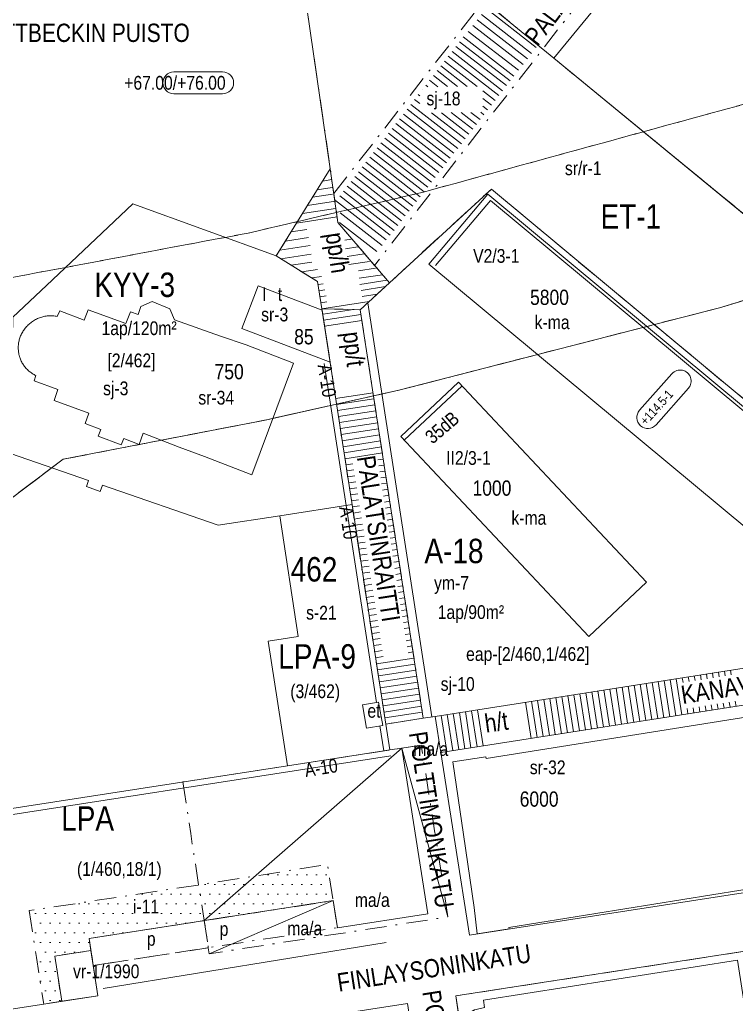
# Model space of a CAD drawing. Header units: metres. Extents: x 24485995 to 24488038, y 6819999 to 6822001.
# Drawn here: x 24487015 to 24487132.5, y 6821450.4 to 6821611.8 of the extents above; entities that cross this region are included whole.
import ezdxf

# ---------------------------------------------------------------- set-up
doc = ezdxf.new("R2010")
doc.units = ezdxf.units.M
for name, pattern in [('k10020', [0]), ('k10040', [10.3, 3.5, -1.5, 0.3, -1.5, 3.5]), ('k10050', [8, 3, -2, 3]), ('K10271', [0]), ('k10400', [0]), ('K10430', [0]), ('k10li0', [0]), ('k10vi1', [0]), ('Puurivi_sailytettava', [0])]:
    doc.linetypes.add(name, pattern=pattern)
for name, color, linetype, lineweight in [('AK_AsemakaavaTeksti_Kadun_puistonnimi', 7, 'Continuous', 0), ('AK_AsemakaavaTeksti_Korttelinumero', 7, 'Continuous', 0), ('AK_AsemakaavaViiva_Kaupunginosan_raja', 7, 'Continuous', 0), ('AK_Kaavamerkinta_Kayttotarkoitusalue', 7, 'Continuous', 0), ('AK_KayttotarkoitusSymboliViiva_Virkistysalueen_kuvio_murtoviiva', 7, 'Continuous', 0), ('AK_KayttotarkoitusViiva', 7, 'Continuous', 0), ('AK_LiikennointiTeksti_Autopaikkamerkinta_m2', 7, 'Continuous', 0), ('AK_LiikennointiViiva_Polkuviivoitus', 7, 'Continuous', 0), ('AK_MaanalainenkSymboli', 132, 'Continuous', 0), ('AK_MaanalainenkTeksti_Korkeusmerkinta', 132, 'Continuous', 0), ('AK_MaanalainenkViiva_Alueenosan_raja', 132, 'Continuous', 0), ('AK_MaanalainenkViiva_Liikennealueen_kuvio', 132, 'Continuous', 0), ('AK_MaanalainenkViiva_Ohj_Alueenosan_raja', 132, 'Continuous', 0), ('AK_MuuAsemakaavaTeksti_Alueenosan_kayttotarkoitus', 7, 'Continuous', 0), ('AK_MuuAsemakaavaTeksti_Erityismaarays', 7, 'Continuous', 0), ('AK_MuuAsemakaavaViiva_alueenosan_raja', 7, 'Continuous', 0), ('AK_Poistettava_merkintä', 7, 'Continuous', 0), ('AK_RakennusalaTeksti_Kerrosala_tai_luku', 7, 'Continuous', 0), ('AK_RakennusalaTeksti_Rakennusoikeus', 7, 'Continuous', 0), ('AK_RakennusalaViiva_Maanalaisen_tilan_viiva', 7, 'Continuous', 0), ('AK_RakennusalaViiva_Rakennusalan_raja__I_', 7, 'Continuous', 0), ('AK_RakentaminenTeksti_Korkeusmerkinta', 7, 'Continuous', 0), ('AK_RakentaminenTeksti_Korkeusmerkinta_ja_soikio', 7, 'Continuous', 0), ('AK_RakentaminenTeksti_Rakentamismaarays', 7, 'Continuous', 0), ('AK_RakentaminenViiva_dB_yms_aaltoviiva', 7, 'Continuous', 0), ('AK_YmparistoAlue_Istutettava_alue', 7, 'Continuous', 0), ('AK_YmparistoTeksti_Aita_puurivimerkinta', 7, 'Continuous', 0), ('AK_YmparistoViiva_Aita', 7, 'Continuous', 0), ('AK_YmparistoViiva_Istutettava_puurivi', 7, 'Continuous', 0), ('AK_YmparistoViiva_Sailytettava_puurivi', 7, 'Continuous', 0)]:
    doc.layers.add(name, color=color, linetype=linetype, lineweight=lineweight)
doc.styles.add('ArialNarrow', font='ARIALN.TTF')

# ---------------------------------------------------------------- blocks, each defined once
blk = doc.blocks.new('AKP43')
at = {"layer": 'AK_RakentaminenTeksti_Korkeusmerkinta_ja_soikio', "color": 7, "linetype": 'Continuous', "lineweight": 13}
for p, q in [((4, 1.8), (-4, 1.8)), ((-4, -1.8), (4, -1.8))]:
    blk.add_line(p, q, dxfattribs=at)
for centre, start, end in [((-4, 0), 90, 270), ((4, 0), 270, 90)]:
    blk.add_arc(centre, 1.8, start, end, dxfattribs=at)

msp = doc.modelspace()

# ---------------------------------------------------------------- hatches: boundary and pattern name
at = {"layer": 'AK_YmparistoAlue_Istutettava_alue', "linetype": 'Continuous', "lineweight": 0}
h = msp.add_hatch(dxfattribs=at)
h.set_pattern_fill('DOTS', style=0)
h.paths.add_polyline_path([(24487044.36, 6821469.95), (24487045.32, 6821464.11), (24487066.42, 6821467.38), (24487065.51, 6821473.31)], flags=0)
h = msp.add_hatch(dxfattribs=at)
h.set_pattern_fill('DOTS', style=0)
h.paths.add_polyline_path([(24487016.59, 6821465.74), (24487018.95, 6821450.43), (24487021.92, 6821450.89), (24487020.78, 6821458.3), (24487026.71, 6821459.21), (24487026.39, 6821461.19), (24487045.26, 6821464.11), (24487045.32, 6821464.11), (24487044.36, 6821469.95)], flags=0)

# ---------------------------------------------------------------- linework, layer by layer
at = {"layer": 'AK_AsemakaavaViiva_Kaupunginosan_raja', "linetype": 'k10020', "lineweight": 9, "flags": 128}
msp.add_lwpolyline([(24487046.64, 6821662.13), (24487062.45, 6821659.68), (24487079.67, 6821624.28), (24487102.62, 6821605.46), (24487210, 6821517.29)], dxfattribs=at)
at = {"layer": 'AK_KayttotarkoitusSymboliViiva_Virkistysalueen_kuvio_murtoviiva', "linetype": 'k10vi1', "lineweight": 9, "flags": 128}
msp.add_lwpolyline([(24486973.06, 6821634.58), (24486996.34, 6821479.81), (24487058.92, 6821489.49), (24487055.76, 6821509.94), (24487060.71, 6821510.7), (24487057.66, 6821530.47), (24487047.55, 6821528.91), (24487028.58, 6821535.46), (24487028.24, 6821534.45), (24487025.96, 6821535.27), (24487026.32, 6821536.24), (24487013.52, 6821540.66), (24487013.55, 6821542.33), (24487013.87, 6821563.01), (24487019.39, 6821568.22), (24487033.59, 6821581.61), (24487057.08, 6821573.07), (24487065.94, 6821587.36), (24487062.12, 6821613.74), (24487060.53, 6821619.61), (24487045.18, 6821652.74), (24487046.64, 6821662.13), (24487023.24, 6821665.76), (24487008.81, 6821658.74), (24486979.2, 6821653.08), (24486973.32, 6821645.09), (24486972.9, 6821640.53)], dxfattribs=at)
at = {"layer": 'AK_KayttotarkoitusViiva', "linetype": 'Continuous', "lineweight": 20, "flags": 128}
for points in [[(24487065.94, 6821587.36), (24487062.12, 6821613.74), (24487060.53, 6821619.61), (24487057.76, 6821625.59)], [(24487102.62, 6821605.46), (24487079.67, 6821624.28)], [(24487118.31, 6821624.6), (24487102.62, 6821605.46)], [(24487210, 6821517.29), (24487197.29, 6821527.86), (24487102.62, 6821605.46)], [(24487057.08, 6821573.07), (24487065.94, 6821587.36)], [(24487065.94, 6821587.36), (24487067.21, 6821578.55), (24487075.65, 6821568.65)], [(24487075.65, 6821568.65), (24487092.36, 6821584.02), (24487151.85, 6821534.55), (24487169.78, 6821516.18)], [(24487057.66, 6821530.47), (24487047.55, 6821528.91), (24487028.58, 6821535.46), (24487028.24, 6821534.45), (24487025.96, 6821535.27), (24487026.32, 6821536.24), (24487013.52, 6821540.66), (24487013.55, 6821542.33), (24487013.87, 6821563.01), (24487019.39, 6821568.22), (24487033.59, 6821581.61), (24487057.08, 6821573.07)], [(24487057.08, 6821573.07), (24487063.88, 6821568.85), (24487064.57, 6821564.4)], [(24487075.65, 6821568.65), (24487070.86, 6821564.25)], [(24487070.86, 6821564.25), (24487064.57, 6821564.4)], [(24487064.57, 6821564.4), (24487069.37, 6821533.29), (24487069.52, 6821532.3)], [(24487070.86, 6821564.25), (24487074.48, 6821540.82), (24487081.19, 6821497.28)], [(24487069.52, 6821532.3), (24487057.66, 6821530.47)], [(24487069.52, 6821532.3), (24487075.06, 6821496.33)], [(24487058.92, 6821489.49), (24487055.76, 6821509.94), (24487060.71, 6821510.7), (24487057.66, 6821530.47)], [(24487169.78, 6821516.18), (24487163.15, 6821510.08), (24487083.16, 6821497.59)], [(24487084.08, 6821491.66), (24487138.24, 6821500.12)], [(24487075.06, 6821496.33), (24487081.19, 6821497.28)], [(24487081.19, 6821497.28), (24487083.16, 6821497.59)], [(24487083.16, 6821497.59), (24487084.08, 6821491.66)], [(24487075.06, 6821496.33), (24487075.72, 6821492.09)], [(24487075.72, 6821492.09), (24487077.69, 6821492.39), (24487081.93, 6821465.22), (24487067.11, 6821462.93), (24487066.42, 6821467.38), (24487026.4, 6821461.19), (24487027.85, 6821451.8), (24487001.17, 6821447.67), (24486996.34, 6821479.81)], [(24487075.72, 6821492.09), (24487074.73, 6821491.93), (24487058.92, 6821489.49)], [(24487141.85, 6821460.34), (24487140.37, 6821469.7), (24487088.75, 6821461.72), (24487084.08, 6821491.66)], [(24486996.34, 6821479.81), (24487058.92, 6821489.49)], [(24487133.94, 6821459.1), (24487086.51, 6821451.76), (24487089.64, 6821431.5), (24487094.78, 6821432.3), (24487097.22, 6821416.4)], [(24487002.51, 6821438.77), (24487078.6, 6821450.54), (24487084.18, 6821414.47)]]:
    msp.add_lwpolyline(points, dxfattribs=at)
at = {"layer": 'AK_LiikennointiViiva_Polkuviivoitus', "linetype": 'Continuous', "lineweight": 0, "flags": 128}
for points in [[(24487099.71, 6821607.22), (24487091.44, 6821613.66)], [(24487098.27, 6821605.37), (24487090.05, 6821611.77)], [(24487098.97, 6821606.27), (24487090.76, 6821612.65)], [(24487096.8, 6821603.49), (24487088.58, 6821609.88)], [(24487097.56, 6821604.45), (24487089.34, 6821610.84)], [(24487095.44, 6821601.76), (24487087.15, 6821608.17)], [(24487096.05, 6821602.56), (24487087.76, 6821608.96)], [(24487094.21, 6821600.15), (24487085.92, 6821606.59)], [(24487094.83, 6821600.99), (24487086.53, 6821607.38)], [(24487090.04, 6821600.86), (24487084.69, 6821605.01)], [(24487093.59, 6821599.36), (24487085.3, 6821605.8)], [(24487086.81, 6821600.84), (24487083.46, 6821603.44)], [(24487088.42, 6821600.85), (24487084.08, 6821604.22)], [(24487083.58, 6821600.81), (24487082.24, 6821601.86)], [(24487085.19, 6821600.82), (24487082.85, 6821602.65)], [(24487081.01, 6821600.27), (24487081.01, 6821600.28)], [(24487081.96, 6821600.8), (24487081.62, 6821601.07)], [(24487092.98, 6821598.57), (24487090.95, 6821600.15)], [(24487080.63, 6821598.04), (24487079.78, 6821598.7)], [(24487080.63, 6821598.04), (24487079.78, 6821598.7)], [(24487080.63, 6821599.31), (24487080.36, 6821599.51)], [(24487080.63, 6821599.31), (24487080.39, 6821599.49)], [(24487092.37, 6821597.78), (24487090.95, 6821598.88)], [(24487079.19, 6821596.62), (24487078.55, 6821597.12)], [(24487086.84, 6821590.67), (24487078.55, 6821597.12)], [(24487081.36, 6821596.2), (24487079.17, 6821597.91)], [(24487087.46, 6821591.46), (24487079.17, 6821597.91)], [(24487091.14, 6821596.2), (24487090.61, 6821596.61)], [(24487091.75, 6821596.99), (24487090.95, 6821597.62)], [(24487077.8, 6821595.17), (24487077.32, 6821595.54)], [(24487085.61, 6821589.1), (24487077.32, 6821595.54)], [(24487086.23, 6821589.89), (24487077.94, 6821596.33)], [(24487078.51, 6821595.89), (24487077.94, 6821596.33)], [(24487082.76, 6821596.38), (24487082.57, 6821596.53)], [(24487088.07, 6821592.25), (24487082.57, 6821596.53)], [(24487088.68, 6821593.04), (24487084.18, 6821596.54)], [(24487089.3, 6821593.83), (24487085.79, 6821596.56)], [(24487089.91, 6821594.62), (24487087.4, 6821596.58)], [(24487090.52, 6821595.41), (24487089, 6821596.59)], [(24487084.39, 6821587.52), (24487076.1, 6821593.96)], [(24487076.6, 6821593.57), (24487076.1, 6821593.96)], [(24487085, 6821588.31), (24487076.71, 6821594.75)], [(24487077.14, 6821594.42), (24487076.71, 6821594.75)], [(24487083.16, 6821585.94), (24487074.87, 6821592.38)], [(24487083.77, 6821586.73), (24487075.48, 6821593.17)], [(24487081.93, 6821584.36), (24487073.64, 6821590.8)], [(24487082.55, 6821585.15), (24487074.26, 6821591.59)], [(24487080.7, 6821582.78), (24487072.41, 6821589.23)], [(24487081.32, 6821583.57), (24487073.03, 6821590.01)], [(24487079.48, 6821581.2), (24487071.19, 6821587.65)], [(24487080.09, 6821581.99), (24487071.8, 6821588.44)], [(24487064.68, 6821585.33), (24487066.19, 6821585.57)], [(24487078.25, 6821579.62), (24487069.96, 6821586.07)], [(24487078.86, 6821580.41), (24487070.57, 6821586.86)], [(24487063.81, 6821583.92), (24487066.28, 6821584.31)], [(24487076.41, 6821577.25), (24487068.12, 6821583.7)], [(24487077.02, 6821578.04), (24487068.73, 6821584.49)], [(24487077.64, 6821578.83), (24487069.35, 6821585.28)], [(24487063.06, 6821582.71), (24487066.32, 6821583.21)], [(24487075.12, 6821575.69), (24487066.83, 6821582.13)], [(24487075.79, 6821576.46), (24487067.5, 6821582.91)], [(24487061.4, 6821580.03), (24487066.78, 6821580.86)], [(24487062.2, 6821581.33), (24487066.78, 6821582.04)], [(24487060.42, 6821578.45), (24487067.08, 6821579.48)], [(24487074.47, 6821574.76), (24487067.56, 6821580.14)], [(24487059.53, 6821577.02), (24487062.09, 6821577.42)], [(24487073.59, 6821573.8), (24487067.47, 6821578.56)], [(24487058.59, 6821575.49), (24487062.38, 6821576.08)], [(24487068.31, 6821575.66), (24487069.39, 6821575.82)], [(24487057.67, 6821574.02), (24487062.63, 6821574.78)], [(24487068.43, 6821574.25), (24487070.48, 6821574.56)], [(24487057.82, 6821572.61), (24487062.8, 6821573.38)], [(24487068.73, 6821572.96), (24487071.49, 6821573.39)], [(24487059.54, 6821571.54), (24487062.92, 6821572.07)], [(24487061.29, 6821570.46), (24487063.86, 6821570.86)], [(24487069, 6821571.65), (24487072.37, 6821572.17)], [(24487070.56, 6821570.64), (24487073.38, 6821571.08)], [(24487062.9, 6821569.46), (24487064.52, 6821569.71)], [(24487070.69, 6821569.4), (24487074.51, 6821569.99)], [(24487063.96, 6821568.36), (24487064.8, 6821568.49)], [(24487070.81, 6821568.4), (24487075.27, 6821569.09)], [(24487071.01, 6821567.42), (24487074.98, 6821568.03)], [(24487064.11, 6821567.37), (24487065.06, 6821567.52)], [(24487064.26, 6821566.38), (24487065.29, 6821566.54)], [(24487071.15, 6821566.43), (24487073.66, 6821566.82)], [(24487064.41, 6821565.39), (24487065.4, 6821565.55)], [(24487064.57, 6821564.4), (24487072.34, 6821565.6)], [(24487064.77, 6821563.51), (24487069.74, 6821564.28)], [(24487064.85, 6821562.55), (24487070.98, 6821563.49)], [(24487065.01, 6821561.56), (24487071.13, 6821562.5)], [(24487066.83, 6821549.7), (24487072.96, 6821550.64)], [(24487066.99, 6821548.71), (24487073.11, 6821549.65)], [(24487067.14, 6821547.72), (24487073.27, 6821548.66)], [(24487067.29, 6821546.73), (24487073.42, 6821547.68)], [(24487067.44, 6821545.74), (24487073.57, 6821546.69)], [(24487067.6, 6821544.76), (24487073.72, 6821545.7)], [(24487067.75, 6821543.77), (24487073.88, 6821544.71)], [(24487067.9, 6821542.78), (24487074.03, 6821543.72)], [(24487068.05, 6821541.79), (24487074.18, 6821542.73)], [(24487068.21, 6821540.8), (24487074.33, 6821541.75)], [(24487068.36, 6821539.81), (24487074.49, 6821540.76)], [(24487068.51, 6821538.83), (24487069.67, 6821539)], [(24487073.75, 6821539.63), (24487074.64, 6821539.77)], [(24487073.91, 6821538.65), (24487074.79, 6821538.78)], [(24487068.66, 6821537.84), (24487069.83, 6821538.02)], [(24487068.82, 6821536.85), (24487069.98, 6821537.03)], [(24487074.06, 6821537.66), (24487074.94, 6821537.79)], [(24487068.97, 6821535.86), (24487070.14, 6821536.04)], [(24487074.22, 6821536.67), (24487075.1, 6821536.8)], [(24487074.37, 6821535.68), (24487075.25, 6821535.82)], [(24487069.12, 6821534.87), (24487070.29, 6821535.05)], [(24487069.27, 6821533.88), (24487070.44, 6821534.06)], [(24487074.53, 6821534.69), (24487075.4, 6821534.83)], [(24487074.68, 6821533.71), (24487075.55, 6821533.84)], [(24487069.43, 6821532.9), (24487070.6, 6821533.08)], [(24487069.58, 6821531.91), (24487070.75, 6821532.09)], [(24487074.84, 6821532.72), (24487075.71, 6821532.85)], [(24487069.73, 6821530.92), (24487070.91, 6821531.1)], [(24487074.99, 6821531.73), (24487075.86, 6821531.86)], [(24487075.15, 6821530.74), (24487076.01, 6821530.87)], [(24487069.88, 6821529.93), (24487071.06, 6821530.11)], [(24487070.03, 6821528.94), (24487071.22, 6821529.12)], [(24487075.3, 6821529.75), (24487076.16, 6821529.89)], [(24487075.45, 6821528.77), (24487076.31, 6821528.9)], [(24487070.19, 6821527.95), (24487071.37, 6821528.14)], [(24487075.61, 6821527.78), (24487076.47, 6821527.91)], [(24487070.34, 6821526.97), (24487071.53, 6821527.15)], [(24487070.49, 6821525.98), (24487071.68, 6821526.16)], [(24487075.76, 6821526.79), (24487076.62, 6821526.92)], [(24487075.92, 6821525.8), (24487076.77, 6821525.93)], [(24487070.64, 6821524.99), (24487071.83, 6821525.17)], [(24487070.8, 6821524), (24487071.99, 6821524.18)], [(24487076.07, 6821524.81), (24487076.92, 6821524.94)], [(24487070.95, 6821523.01), (24487072.14, 6821523.2)], [(24487076.23, 6821523.83), (24487077.08, 6821523.96)], [(24487076.38, 6821522.84), (24487077.23, 6821522.97)], [(24487071.1, 6821522.02), (24487072.3, 6821522.21)], [(24487071.25, 6821521.04), (24487072.45, 6821521.22)], [(24487076.54, 6821521.85), (24487077.38, 6821521.98)], [(24487076.69, 6821520.86), (24487077.53, 6821520.99)], [(24487071.41, 6821520.05), (24487072.61, 6821520.23)], [(24487071.56, 6821519.06), (24487072.76, 6821519.24)], [(24487076.85, 6821519.87), (24487077.69, 6821520)], [(24487071.71, 6821518.07), (24487072.92, 6821518.26)], [(24487077, 6821518.89), (24487077.84, 6821519.01)], [(24487077.15, 6821517.9), (24487077.99, 6821518.03)], [(24487071.86, 6821517.08), (24487073.07, 6821517.27)], [(24487072.02, 6821516.09), (24487073.23, 6821516.28)], [(24487077.31, 6821516.91), (24487078.14, 6821517.04)], [(24487077.46, 6821515.92), (24487078.3, 6821516.05)], [(24487072.17, 6821515.11), (24487073.38, 6821515.29)], [(24487072.32, 6821514.12), (24487073.53, 6821514.3)], [(24487077.62, 6821514.93), (24487078.45, 6821515.06)], [(24487072.47, 6821513.13), (24487073.69, 6821513.32)], [(24487077.77, 6821513.95), (24487078.6, 6821514.07)], [(24487077.93, 6821512.96), (24487078.75, 6821513.08)], [(24487072.63, 6821512.14), (24487073.84, 6821512.33)], [(24487072.78, 6821511.15), (24487074, 6821511.34)], [(24487078.08, 6821511.97), (24487078.91, 6821512.1)], [(24487078.24, 6821510.98), (24487079.06, 6821511.11)], [(24487072.93, 6821510.16), (24487074.15, 6821510.35)], [(24487078.39, 6821509.99), (24487079.21, 6821510.12)], [(24487073.08, 6821509.18), (24487074.31, 6821509.36)], [(24487073.23, 6821508.19), (24487074.46, 6821508.38)], [(24487078.55, 6821509.01), (24487079.36, 6821509.13)], [(24487078.7, 6821508.02), (24487079.52, 6821508.14)], [(24487073.39, 6821507.2), (24487074.62, 6821507.39)], [(24487073.54, 6821506.21), (24487079.67, 6821507.15)], [(24487073.69, 6821505.22), (24487079.82, 6821506.17)], [(24487073.84, 6821504.23), (24487079.97, 6821505.18)], [(24487128.73, 6821503.9), (24487128.61, 6821504.69)], [(24487129.72, 6821504.06), (24487129.59, 6821504.84)], [(24487130.7, 6821504.21), (24487130.58, 6821505)], [(24487131.69, 6821504.37), (24487131.57, 6821505.15)], [(24487074, 6821503.25), (24487080.12, 6821504.19)], [(24487074.15, 6821502.26), (24487080.28, 6821503.2)], [(24487119.65, 6821497.22), (24487118.73, 6821503.15)], [(24487120.64, 6821497.37), (24487119.71, 6821503.3)], [(24487121.63, 6821497.53), (24487120.7, 6821503.45)], [(24487122.62, 6821497.68), (24487121.69, 6821503.61)], [(24487123.6, 6821497.83), (24487122.68, 6821503.76)], [(24487123.79, 6821503.13), (24487123.67, 6821503.92)], [(24487124.78, 6821503.28), (24487124.65, 6821504.07)], [(24487125.76, 6821503.44), (24487125.64, 6821504.23)], [(24487126.75, 6821503.59), (24487126.63, 6821504.38)], [(24487127.74, 6821503.75), (24487127.62, 6821504.53)], [(24487074.3, 6821501.27), (24487080.43, 6821502.21)], [(24487108.78, 6821495.52), (24487107.86, 6821501.45)], [(24487109.77, 6821495.67), (24487108.85, 6821501.6)], [(24487110.76, 6821495.83), (24487109.83, 6821501.76)], [(24487111.75, 6821495.98), (24487110.82, 6821501.91)], [(24487112.74, 6821496.14), (24487111.81, 6821502.07)], [(24487113.72, 6821496.29), (24487112.8, 6821502.22)], [(24487114.71, 6821496.45), (24487113.79, 6821502.37)], [(24487115.7, 6821496.6), (24487114.77, 6821502.53)], [(24487116.69, 6821496.75), (24487115.76, 6821502.68)], [(24487117.68, 6821496.91), (24487116.75, 6821502.84)], [(24487118.66, 6821497.06), (24487117.74, 6821502.99)], [(24487074.45, 6821500.28), (24487080.58, 6821501.22)], [(24487074.61, 6821499.29), (24487080.73, 6821500.24)], [(24487098.9, 6821493.98), (24487097.98, 6821499.9)], [(24487099.89, 6821494.13), (24487098.97, 6821500.06)], [(24487100.88, 6821494.29), (24487099.95, 6821500.21)], [(24487101.87, 6821494.44), (24487100.94, 6821500.37)], [(24487102.85, 6821494.59), (24487101.93, 6821500.52)], [(24487103.84, 6821494.75), (24487102.92, 6821500.68)], [(24487104.83, 6821494.9), (24487103.91, 6821500.83)], [(24487105.82, 6821495.06), (24487104.89, 6821500.99)], [(24487106.81, 6821495.21), (24487105.88, 6821501.14)], [(24487107.8, 6821495.37), (24487106.87, 6821501.29)], [(24487130.52, 6821498.91), (24487130.39, 6821499.77)], [(24487131.51, 6821499.07), (24487131.37, 6821499.92)], [(24487132.5, 6821499.22), (24487132.36, 6821500.08)], [(24487074.76, 6821498.3), (24487080.89, 6821499.25)], [(24487074.91, 6821497.32), (24487081.04, 6821498.26)], [(24487088.03, 6821492.28), (24487087.11, 6821498.21)], [(24487089.02, 6821492.43), (24487088.1, 6821498.36)], [(24487090.01, 6821492.59), (24487089.09, 6821498.52)], [(24487091, 6821492.74), (24487090.07, 6821498.67)], [(24487124.59, 6821497.99), (24487124.46, 6821498.85)], [(24487125.58, 6821498.14), (24487125.44, 6821499)], [(24487126.57, 6821498.3), (24487126.43, 6821499.16)], [(24487127.56, 6821498.45), (24487127.42, 6821499.31)], [(24487128.54, 6821498.61), (24487128.41, 6821499.46)], [(24487129.53, 6821498.76), (24487129.4, 6821499.62)], [(24487085.07, 6821491.82), (24487084.14, 6821497.74)], [(24487086.06, 6821491.97), (24487085.13, 6821497.9)], [(24487087.05, 6821492.13), (24487086.12, 6821498.05)]]:
    msp.add_lwpolyline(points, dxfattribs=at)
at = {"layer": 'AK_MaanalainenkViiva_Alueenosan_raja', "linetype": 'k10040', "lineweight": 5, "flags": 128}
msp.add_lwpolyline([(24487904.87, 6822000), (24487912.66, 6821965.55), (24487865.91, 6821959.02), (24487839.01, 6821960.38), (24487795.63, 6821934.66), (24487733.23, 6821897.55), (24487490.51, 6821748.59), (24487460.38, 6821729.37), (24487429.64, 6821710.44), (24487387.98, 6821686.57), (24487345.7, 6821664.47), (24487302.61, 6821644.03), (24487279.84, 6821634.25), (24487264.67, 6821627.98), (24487270.52, 6821613.25), (24487232.97, 6821598.36), (24487181.75, 6821580.35), (24487129.78, 6821564.57), (24487077.19, 6821551.06), (24487055.55, 6821546.21), (24487022.13, 6821539.73), (24487007.31, 6821528.53), (24486995.34, 6821519.49), (24486983.34, 6821510.49), (24486970.66, 6821502.47), (24486957.2, 6821495.86), (24486943.1, 6821490.75), (24486928.63, 6821486.77), (24486923.49, 6821486), (24486908.85, 6821483.8), (24486903.42, 6821482.99), (24486900.75, 6821482.59), (24486891.59, 6821484.39), (24486877.62, 6821489.86), (24486864.68, 6821497.44), (24486853.08, 6821506.95), (24486732.66, 6821483.59), (24486723.17, 6821482.65), (24486713.64, 6821482.36), (24486704.11, 6821482.74), (24486694.63, 6821483.78), (24486685.24, 6821485.47), (24486671.58, 6821487.44), (24486657.81, 6821486.43), (24486560.8, 6821470.08), (24486112.2, 6821386.78), (24486064.09, 6821378.83), (24486015.55, 6821372.78), (24486000, 6821371.46)], dxfattribs=at)
at = {"layer": 'AK_MaanalainenkViiva_Liikennealueen_kuvio', "linetype": 'k10li0', "lineweight": 5, "flags": 128}
msp.add_lwpolyline([(24486000, 6821371.46), (24486015.55, 6821372.78), (24486064.09, 6821378.83), (24486112.2, 6821386.78), (24486560.8, 6821470.08), (24486657.81, 6821486.43), (24486671.58, 6821487.44), (24486685.24, 6821485.47), (24486694.63, 6821483.78), (24486704.11, 6821482.74), (24486713.64, 6821482.36), (24486723.17, 6821482.65), (24486732.66, 6821483.59), (24486853.08, 6821506.95), (24486864.68, 6821497.44), (24486877.62, 6821489.86), (24486891.59, 6821484.39), (24486900.75, 6821482.59), (24486903.42, 6821482.99), (24486908.85, 6821483.8), (24486923.49, 6821486), (24486928.63, 6821486.77), (24486943.1, 6821490.75), (24486957.2, 6821495.86), (24486970.66, 6821502.47), (24486983.34, 6821510.49), (24486995.34, 6821519.49), (24487007.31, 6821528.53), (24487022.13, 6821539.73), (24487055.55, 6821546.21), (24487077.19, 6821551.06), (24487129.78, 6821564.57), (24487181.75, 6821580.35), (24487232.97, 6821598.36), (24487270.52, 6821613.25), (24487264.67, 6821627.98), (24487279.84, 6821634.25), (24487302.61, 6821644.03), (24487345.7, 6821664.47), (24487387.98, 6821686.57), (24487429.64, 6821710.44), (24487460.38, 6821729.37), (24487490.51, 6821748.59), (24487733.23, 6821897.55), (24487795.63, 6821934.66), (24487839.01, 6821960.38), (24487865.91, 6821959.02), (24487912.66, 6821965.55), (24487904.87, 6822000)], dxfattribs=at)
at = {"layer": 'AK_MaanalainenkViiva_Ohj_Alueenosan_raja', "linetype": 'k10050', "lineweight": 5, "flags": 128}
for points in [[(24487904.87, 6822000), (24487909.36, 6821980.14), (24487865.26, 6821974.07), (24487835.25, 6821975.59), (24487787.97, 6821947.56), (24487725.47, 6821910.38), (24487482.55, 6821761.31), (24487452.41, 6821742.08), (24487421.97, 6821723.34), (24487380.77, 6821699.73), (24487339.01, 6821677.9), (24487296.43, 6821657.7), (24487274.02, 6821648.07), (24487241.89, 6821634.81), (24487209.39, 6821622.46), (24487176.55, 6821611.05), (24487143.41, 6821600.58), (24487112.33, 6821592.06), (24487081.26, 6821583.54), (24487052.48, 6821576.81), (24487018.02, 6821570.34), (24486849.52, 6821538.95), (24486695.51, 6821510.35), (24486558.06, 6821484.83), (24486109.6, 6821401.56), (24486061.93, 6821393.68), (24486013.99, 6821387.7), (24486000, 6821386.51)], [(24486903.42, 6821482.99), (24486908.85, 6821483.8), (24486923.49, 6821486), (24486928.63, 6821486.77), (24486943.1, 6821490.75), (24486957.2, 6821495.86), (24486970.66, 6821502.47), (24486983.34, 6821510.49), (24486995.34, 6821519.49), (24487007.31, 6821528.53), (24487022.13, 6821539.73), (24487055.55, 6821546.21), (24487077.19, 6821551.06), (24487129.78, 6821564.57), (24487181.75, 6821580.35), (24487232.97, 6821598.36), (24487270.52, 6821613.25), (24487264.67, 6821627.98), (24487279.84, 6821634.25), (24487302.61, 6821644.03), (24487345.7, 6821664.47), (24487387.98, 6821686.57), (24487429.64, 6821710.44), (24487460.38, 6821729.37), (24487490.51, 6821748.59), (24487733.23, 6821897.55), (24487795.63, 6821934.66), (24487839.01, 6821960.38), (24487865.91, 6821959.02), (24487912.66, 6821965.55), (24487909.36, 6821980.14), (24487865.26, 6821974.07), (24487835.25, 6821975.59), (24487787.97, 6821947.56), (24487725.47, 6821910.38), (24487482.55, 6821761.31), (24487452.41, 6821742.08), (24487421.97, 6821723.34), (24487380.77, 6821699.73), (24487339.01, 6821677.9), (24487296.43, 6821657.7), (24487274.02, 6821648.07), (24487241.89, 6821634.81), (24487209.39, 6821622.46), (24487176.55, 6821611.05), (24487143.41, 6821600.58), (24487112.33, 6821592.06), (24487081.26, 6821583.54), (24487052.48, 6821576.81), (24487018.02, 6821570.34), (24486849.52, 6821538.95), (24486695.51, 6821510.35), (24486558.06, 6821484.83), (24486109.6, 6821401.56), (24486061.93, 6821393.68), (24486013.99, 6821387.7), (24486000, 6821386.51)]]:
    msp.add_lwpolyline(points, dxfattribs=at)
at = {"layer": 'AK_MuuAsemakaavaViiva_alueenosan_raja', "linetype": 'k10040', "lineweight": 5, "flags": 128}
for points in [[(24487197.29, 6821527.86), (24487179.21, 6821506.52), (24487169.78, 6821516.18), (24487151.85, 6821534.55), (24487092.36, 6821584.02), (24487075.65, 6821568.65), (24487067.21, 6821578.55), (24487065.94, 6821587.36), (24487062.12, 6821613.74), (24487060.53, 6821619.61), (24487045.18, 6821652.74), (24487046.64, 6821662.13), (24487062.45, 6821659.68), (24487079.67, 6821624.28), (24487197.29, 6821527.86)], [(24487066.53, 6821583.28), (24487122.26, 6821654.97)], [(24487132.44, 6821647.69), (24487073.21, 6821571.51)], [(24487057.08, 6821573.07), (24487065.94, 6821587.36)], [(24487065.94, 6821587.36), (24487067.21, 6821578.55)], [(24487067.21, 6821578.55), (24487066.53, 6821583.28)], [(24487073.21, 6821571.51), (24487067.21, 6821578.55)], [(24487067.21, 6821578.55), (24487075.65, 6821568.65)], [(24487063.88, 6821568.85), (24487057.08, 6821573.07)], [(24487064.57, 6821564.4), (24487063.88, 6821568.85)], [(24487075.65, 6821568.65), (24487070.86, 6821564.25)], [(24487075.06, 6821496.33), (24487064.57, 6821564.4)], [(24487064.57, 6821564.4), (24487070.86, 6821564.25)], [(24487070.86, 6821564.25), (24487081.19, 6821497.28)], [(24487081.19, 6821497.28), (24487075.06, 6821496.33)], [(24487041.76, 6821486.84), (24487043.06, 6821478.39), (24487044.36, 6821469.95), (24487045.29, 6821464.11), (24487045.95, 6821459.66), (24487046.11, 6821458.67), (24487065.67, 6821461.7), (24487085.24, 6821464.72), (24487083.06, 6821478.8), (24487080.87, 6821492.88), (24487077.69, 6821492.39), (24487075.72, 6821492.09), (24487058.92, 6821489.49), (24487051.08, 6821488.28), (24487041.76, 6821486.84)], [(24487080.87, 6821492.88), (24487077.69, 6821492.39)], [(24487016.59, 6821465.74), (24487017.77, 6821458.08), (24487018.96, 6821450.43), (24487021.92, 6821450.88), (24487020.77, 6821458.3), (24487026.7, 6821459.21), (24487026.4, 6821461.19), (24487035.83, 6821462.65), (24487045.29, 6821464.11), (24487055.87, 6821465.74), (24487066.42, 6821467.38), (24487065.51, 6821473.31), (24487054.93, 6821471.63), (24487044.36, 6821469.95), (24487030.47, 6821467.85), (24487016.59, 6821465.74)], [(24487045.29, 6821464.11), (24487045.95, 6821459.66), (24487056.53, 6821461.29), (24487067.11, 6821462.93), (24487066.42, 6821467.38), (24487055.87, 6821465.75), (24487045.29, 6821464.11)], [(24487026.4, 6821461.19), (24487026.7, 6821459.21), (24487027.09, 6821456.74), (24487036.52, 6821458.2), (24487045.95, 6821459.66), (24487045.62, 6821461.88), (24487045.29, 6821464.11), (24487035.83, 6821462.65), (24487026.4, 6821461.19)], [(24487027.09, 6821456.74), (24487045.95, 6821459.66)], [(24487110.93, 6821327.35), (24487097.22, 6821416.4), (24487094.78, 6821432.3), (24487089.64, 6821431.5), (24487086.51, 6821451.76), (24487133.94, 6821459.1), (24487146.95, 6821376.59)]]:
    msp.add_lwpolyline(points, dxfattribs=at)
at = {"layer": 'AK_Poistettava_merkintä', "linetype": 'k10040', "lineweight": 0, "flags": 128}
msp.add_lwpolyline([(24487018.96, 6821450.43), (24487021.92, 6821450.88)], dxfattribs=at)
at = {"layer": 'AK_RakennusalaViiva_Maanalaisen_tilan_viiva', "linetype": 'Continuous', "lineweight": 5, "flags": 128}
for points in [[(24487045.26, 6821464.11), (24487077.69, 6821492.39)], [(24487077.69, 6821492.39), (24487085.24, 6821464.72)], [(24487046.11, 6821458.67), (24487066.42, 6821467.38)]]:
    msp.add_lwpolyline(points, dxfattribs=at)
at = {"layer": 'AK_RakennusalaViiva_Rakennusalan_raja__I_', "linetype": 'K10271', "lineweight": 9, "flags": 128}
for points in [[(24487147.52, 6821517.34), (24487152.7, 6821523.57), (24487156.6, 6821528.26), (24487157.11, 6821528.87), (24487111.31, 6821566.96), (24487091.8, 6821583.19), (24487082.12, 6821571.72), (24487147.52, 6821517.34)], [(24487065.92, 6821555.63), (24487064.6, 6821564.17), (24487054.15, 6821568.19), (24487051.45, 6821561.19), (24487065.92, 6821555.63)], [(24487015.18, 6821559.95), (24487015.12, 6821559.79), (24487015.06, 6821559.63), (24487015, 6821559.47), (24487014.96, 6821559.31), (24487014.91, 6821559.14), (24487014.88, 6821558.97), (24487014.85, 6821558.81), (24487014.82, 6821558.64), (24487014.8, 6821558.47), (24487014.79, 6821558.3), (24487014.78, 6821558.13), (24487014.78, 6821557.96), (24487014.79, 6821557.78), (24487014.8, 6821557.61), (24487014.81, 6821557.44), (24487014.83, 6821557.27), (24487014.86, 6821557.11), (24487014.89, 6821556.94), (24487014.93, 6821556.77), (24487014.98, 6821556.61), (24487015.03, 6821556.44), (24487015.08, 6821556.28), (24487015.14, 6821556.12), (24487015.21, 6821555.97), (24487015.28, 6821555.81), (24487015.36, 6821555.66), (24487015.44, 6821555.51), (24487015.53, 6821555.36), (24487015.62, 6821555.22), (24487015.72, 6821555.08), (24487015.82, 6821554.94), (24487015.93, 6821554.81), (24487016.04, 6821554.68), (24487016.16, 6821554.55), (24487016.28, 6821554.43), (24487016.4, 6821554.31), (24487016.53, 6821554.2), (24487016.66, 6821554.09), (24487016.8, 6821553.99), (24487016.94, 6821553.89), (24487017.08, 6821553.8), (24487017.23, 6821553.71), (24487017.37, 6821553.62), (24487017.52, 6821553.54), (24487017.68, 6821553.47), (24487017.37, 6821552.57), (24487021.29, 6821551.18), (24487020.65, 6821549.35), (24487026.35, 6821547.27), (24487025.74, 6821545.62), (24487028.33, 6821544.62), (24487027.89, 6821543.5), (24487031.67, 6821542.08), (24487032.08, 6821543.16), (24487034.6, 6821542.18), (24487035.28, 6821544.01), (24487041.19, 6821541.73), (24487045.33, 6821540.17), (24487053.06, 6821537.16), (24487059.92, 6821555.46), (24487052.15, 6821558.49), (24487047.95, 6821559.89), (24487040.43, 6821562.59), (24487039.66, 6821564.41), (24487036.72, 6821565.59), (24487034.89, 6821564.76), (24487034.44, 6821563.48), (24487033.17, 6821563.89), (24487032.43, 6821561.97), (24487026.24, 6821564.21), (24487025.58, 6821562.53), (24487021.58, 6821564.05), (24487021.18, 6821563.15), (24487021, 6821563.18), (24487020.82, 6821563.21), (24487020.63, 6821563.23), (24487020.45, 6821563.24), (24487020.27, 6821563.25), (24487020.08, 6821563.25), (24487019.9, 6821563.25), (24487019.71, 6821563.24), (24487019.53, 6821563.22), (24487019.35, 6821563.2), (24487019.17, 6821563.17), (24487018.99, 6821563.13), (24487018.81, 6821563.09), (24487018.63, 6821563.04), (24487018.45, 6821562.99), (24487018.28, 6821562.92), (24487018.11, 6821562.86), (24487017.94, 6821562.79), (24487017.77, 6821562.71), (24487017.61, 6821562.62), (24487017.45, 6821562.53), (24487017.29, 6821562.44), (24487017.13, 6821562.34), (24487016.98, 6821562.23), (24487016.84, 6821562.12), (24487016.69, 6821562.01), (24487016.55, 6821561.89), (24487016.42, 6821561.76), (24487016.29, 6821561.63), (24487016.16, 6821561.5), (24487016.04, 6821561.36), (24487015.92, 6821561.22), (24487015.81, 6821561.07), (24487015.71, 6821560.92), (24487015.61, 6821560.77), (24487015.51, 6821560.61), (24487015.42, 6821560.45), (24487015.33, 6821560.29), (24487015.26, 6821560.12), (24487015.18, 6821559.95)], [(24487108.36, 6821510.7), (24487117.82, 6821519.61), (24487086.99, 6821552.39), (24487077.52, 6821543.48), (24487108.36, 6821510.7)], [(24487073.87, 6821499.93), (24487071.21, 6821499.47), (24487071.87, 6821495.66), (24487074.54, 6821496.09), (24487073.87, 6821499.93)], [(24487090.03, 6821461.92), (24487095.28, 6821462.73), (24487095.24, 6821462.98), (24487142.79, 6821470.6), (24487138.54, 6821498.17), (24487091.53, 6821490.69), (24487091.44, 6821490.98), (24487086.07, 6821490.15), (24487087.8, 6821478.2), (24487089.53, 6821466.26), (24487090.03, 6821461.92)], [(24487020.77, 6821458.3), (24487021.92, 6821450.88), (24487027.85, 6821451.8), (24487027.09, 6821456.74), (24487026.7, 6821459.21), (24487020.77, 6821458.3)], [(24487148.97, 6821353.16), (24487148.33, 6821357.11), (24487146.15, 6821370.63), (24487145.97, 6821371.87), (24487145.55, 6821374.68), (24487145.48, 6821375.13), (24487145.3, 6821376.3), (24487132.74, 6821457.63), (24487091.06, 6821451.06), (24487091.25, 6821449.85), (24487089.65, 6821449.47), (24487089.61, 6821449.46), (24487089.56, 6821449.44), (24487089.51, 6821449.42), (24487089.47, 6821449.4), (24487089.42, 6821449.38), (24487089.38, 6821449.36), (24487089.34, 6821449.33), (24487089.29, 6821449.31), (24487089.25, 6821449.28), (24487089.21, 6821449.25), (24487089.17, 6821449.22), (24487089.13, 6821449.19), (24487089.1, 6821449.16), (24487089.06, 6821449.12), (24487089.03, 6821449.09), (24487088.99, 6821449.05), (24487088.96, 6821449.01), (24487088.93, 6821448.97), (24487088.9, 6821448.93), (24487088.87, 6821448.89), (24487088.84, 6821448.85), (24487088.82, 6821448.81), (24487088.8, 6821448.76), (24487088.77, 6821448.72), (24487088.75, 6821448.67), (24487088.73, 6821448.63), (24487088.72, 6821448.58), (24487088.7, 6821448.53), (24487088.69, 6821448.48), (24487088.67, 6821448.44), (24487088.66, 6821448.39), (24487088.65, 6821448.34), (24487088.65, 6821448.29), (24487088.64, 6821448.24), (24487088.64, 6821448.19), (24487088.64, 6821448.14), (24487088.64, 6821448.09), (24487088.64, 6821448.04), (24487088.64, 6821447.99), (24487088.64, 6821447.94), (24487088.65, 6821447.89), (24487088.66, 6821447.84), (24487088.67, 6821447.8), (24487088.68, 6821447.75), (24487088.69, 6821447.7), (24487090.73, 6821435.14), (24487091, 6821433.42), (24487091.27, 6821431.76), (24487094.78, 6821432.3), (24487097.22, 6821416.4), (24487110.93, 6821327.35), (24487112.91, 6821314.5), (24487113.21, 6821312.52), (24487113.51, 6821312.57), (24487114.49, 6821312.72), (24487156, 6821319.15), (24487155.74, 6821320.76), (24487155.74, 6821320.8), (24487155.26, 6821320.75), (24487154.24, 6821320.65), (24487154.22, 6821320.64), (24487154.16, 6821320.98), (24487148.97, 6821353.16)]]:
    msp.add_lwpolyline(points, dxfattribs=at)
at = {"layer": 'AK_RakentaminenViiva_dB_yms_aaltoviiva', "linetype": 'k10400', "lineweight": 0, "flags": 128}
for points in [[(24487092.24, 6821582.17), (24487083.22, 6821571.47)], [(24487156.6, 6821528.26), (24487154.55, 6821530.35), (24487092.24, 6821582.17)], [(24487087.55, 6821551.79), (24487078.08, 6821542.88)]]:
    msp.add_lwpolyline(points, dxfattribs=at)
at = {"layer": 'AK_YmparistoViiva_Aita', "linetype": 'Continuous', "lineweight": 5, "flags": 128}
for points in [[(24487064.94, 6821555.45), (24487068.53, 6821532.15)], [(24487068.53, 6821532.15), (24487073.51, 6821499.86)], [(24487074.1, 6821496.02), (24487074.73, 6821491.93)], [(24487000.44, 6821479.44), (24487075.87, 6821491.1)]]:
    msp.add_lwpolyline(points, dxfattribs=at)
at = {"layer": 'AK_YmparistoViiva_Istutettava_puurivi', "linetype": 'K10430', "lineweight": 5, "flags": 128}
msp.add_lwpolyline([(24487082.58, 6821497.5), (24487072.11, 6821565.4)], dxfattribs=at)
at = {"layer": 'AK_YmparistoViiva_Sailytettava_puurivi', "linetype": 'Puurivi_sailytettava', "lineweight": 5, "flags": 128}
msp.add_lwpolyline([(24487028.69, 6821452.95), (24487075.1, 6821460.51)], dxfattribs=at)

# ---------------------------------------------------------------- block references
at = {"layer": 'AK_MaanalainenkSymboli', "color": 133, "lineweight": 5, "true_color": 0x40e0d0}
msp.add_blockref('AKP43', (24487044.29, 6821601.44), dxfattribs=at)
at = {"layer": 'AK_RakentaminenTeksti_Korkeusmerkinta_ja_soikio', "color": 7, "lineweight": 5, "rotation": 48.47883385892773}
msp.add_blockref('AKP43', (24487120.67, 6821549.57), dxfattribs=at)

# ---------------------------------------------------------------- texts
at = {"layer": 'AK_AsemakaavaTeksti_Kadun_puistonnimi', "linetype": 'Continuous', "lineweight": 5, "style": 'ArialNarrow'}
for s, rotation, p in [('PALATSINSILTA', 53.121, (24487099.95, 6821607.31)), ('PALATSINRAITTI', 278.7789, (24487070.29, 6821540.08)), ('KANAVARAITTI', 8.8751, (24487123.73, 6821499.6)), ('POLTTIMONKATU', 278.7489, (24487078.83, 6821494.85)), ('FINLAYSONINKATU', 8.7147, (24487067.34, 6821452.45)), ('POLTTIMONKATU', 278.9608, (24487081.03, 6821452.44))]:
    msp.add_text(s, height=3, rotation=rotation, dxfattribs=at).set_placement(p)
msp.add_text('WILHELM VON NOTTBECKIN PUISTO', height=3, dxfattribs=at).set_placement((24486982.01, 6821608.14))
at = {"layer": 'AK_AsemakaavaTeksti_Korttelinumero', "linetype": 'Continuous', "lineweight": 5, "style": 'ArialNarrow'}
msp.add_text('462', height=4, dxfattribs=at).set_placement((24487059.46, 6821519.69))
at = {"layer": 'AK_Kaavamerkinta_Kayttotarkoitusalue', "linetype": 'Continuous', "lineweight": 0, "style": 'ArialNarrow'}
for s, p in [('ET-1', (24487110.27, 6821577.55)), ('KYY-3', (24487027.26, 6821566.34)), ('A-18', (24487081.39, 6821522.7)), ('LPA-9', (24487057.42, 6821505.42)), ('LPA', (24487021.83, 6821478.86))]:
    msp.add_text(s, height=4, dxfattribs=at).set_placement(p)
for s, rotation, p in [('pp/h', 278.769, (24487065.15, 6821576.68)), ('pp/t', 276.986, (24487067.99, 6821560.47)), ('h/t', 8.0099, (24487091.49, 6821494.91))]:
    msp.add_text(s, height=3, rotation=rotation, dxfattribs=at).set_placement(p)
at = {"layer": 'AK_LiikennointiTeksti_Autopaikkamerkinta_m2', "linetype": 'Continuous', "lineweight": 0, "style": 'ArialNarrow'}
for s, p in [('1ap/120m²', (24487028.44, 6821560.09)), ('1ap/90m²', (24487083.56, 6821513.55))]:
    msp.add_text(s, height=2.25, dxfattribs=at).set_placement(p)
at = {"layer": 'AK_MaanalainenkTeksti_Korkeusmerkinta', "linetype": 'Continuous', "lineweight": 0, "style": 'ArialNarrow'}
msp.add_text('+67.00/+76.00', height=2.25, dxfattribs=at).set_placement((24487032.16, 6821600.32))
at = {"layer": 'AK_MuuAsemakaavaTeksti_Alueenosan_kayttotarkoitus', "linetype": 'Continuous', "lineweight": 0, "style": 'ArialNarrow'}
for s, p in [('t', (24487057.35, 6821565.67)), ('k-ma', (24487099.46, 6821561.07)), ('k-ma', (24487095.65, 6821529)), ('s-21', (24487061.98, 6821513.46)), ('et', (24487072.04, 6821497.37)), ('ma/a', (24487079.55, 6821491.11)), ('i-11', (24487033.59, 6821465.29)), ('ma/a', (24487069.97, 6821466.36)), ('p', (24487047.81, 6821461.61)), ('ma/a', (24487058.9, 6821461.71)), ('p', (24487035.87, 6821459.99)), ('vr-1/1990', (24487023.77, 6821454.66))]:
    msp.add_text(s, height=2.25, dxfattribs=at).set_placement(p)
at = {"layer": 'AK_MuuAsemakaavaTeksti_Erityismaarays', "linetype": 'Continuous', "lineweight": 0, "style": 'ArialNarrow'}
for s, p in [('sj-18', (24487081.72, 6821597.75)), ('sr/r-1', (24487104.42, 6821586.31)), ('sr-3', (24487054.62, 6821562.34)), ('[2/462]', (24487029.41, 6821554.81)), ('sj-3', (24487028.69, 6821550.23)), ('sr-34', (24487044.31, 6821548.7)), ('eap-[2/460,1/462]', (24487088.22, 6821506.68)), ('sj-10', (24487084.05, 6821501.77)), ('(3/462)', (24487059.39, 6821500.58)), ('sr-32', (24487098.66, 6821488.11)), ('(1/460,18/1)', (24487024.41, 6821471.44))]:
    msp.add_text(s, height=2.25, dxfattribs=at).set_placement(p)
msp.add_text('35dB', height=2.25, rotation=40.4107, dxfattribs=at).set_placement((24487082.72, 6821542.13))
at = {"layer": 'AK_RakennusalaTeksti_Kerrosala_tai_luku', "linetype": 'Continuous', "lineweight": 0, "style": 'ArialNarrow'}
for s, p in [('V2/3-1', (24487089.37, 6821571.94)), ('I', (24487054.77, 6821565.67)), ('II2/3-1', (24487084.95, 6821538.82))]:
    msp.add_text(s, height=2.25, dxfattribs=at).set_placement(p)
at = {"layer": 'AK_RakennusalaTeksti_Rakennusoikeus', "linetype": 'Continuous', "lineweight": 0, "style": 'ArialNarrow'}
for s, p in [('5800', (24487098.71, 6821565.03)), ('85', (24487060.03, 6821558.57)), ('750', (24487046.98, 6821552.84)), ('1000', (24487089.27, 6821533.76)), ('6000', (24487097.01, 6821482.78))]:
    msp.add_text(s, height=2.5, dxfattribs=at).set_placement(p)
at = {"layer": 'AK_RakentaminenTeksti_Korkeusmerkinta', "linetype": 'Continuous', "lineweight": 0, "style": 'ArialNarrow'}
msp.add_text('+114.5-1', height=1.5, rotation=47.9795, dxfattribs=at).set_placement((24487117.73, 6821545.21))
at = {"layer": 'AK_RakentaminenTeksti_Rakentamismaarays', "linetype": 'Continuous', "lineweight": 0, "style": 'ArialNarrow'}
msp.add_text('ym-7', height=2.25, dxfattribs=at).set_placement((24487082.96, 6821518.33))
at = {"layer": 'AK_YmparistoTeksti_Aita_puurivimerkinta', "linetype": 'Continuous', "lineweight": 0, "style": 'ArialNarrow'}
for rotation, p in [(279.0812, (24487063.87, 6821555.14)), (278.6629, (24487067.39, 6821531.85)), (8.9439, (24487061.93, 6821487.63))]:
    msp.add_text('A-10', height=2.25, rotation=rotation, dxfattribs=at).set_placement(p)

doc.saveas('drawing.dxf')
